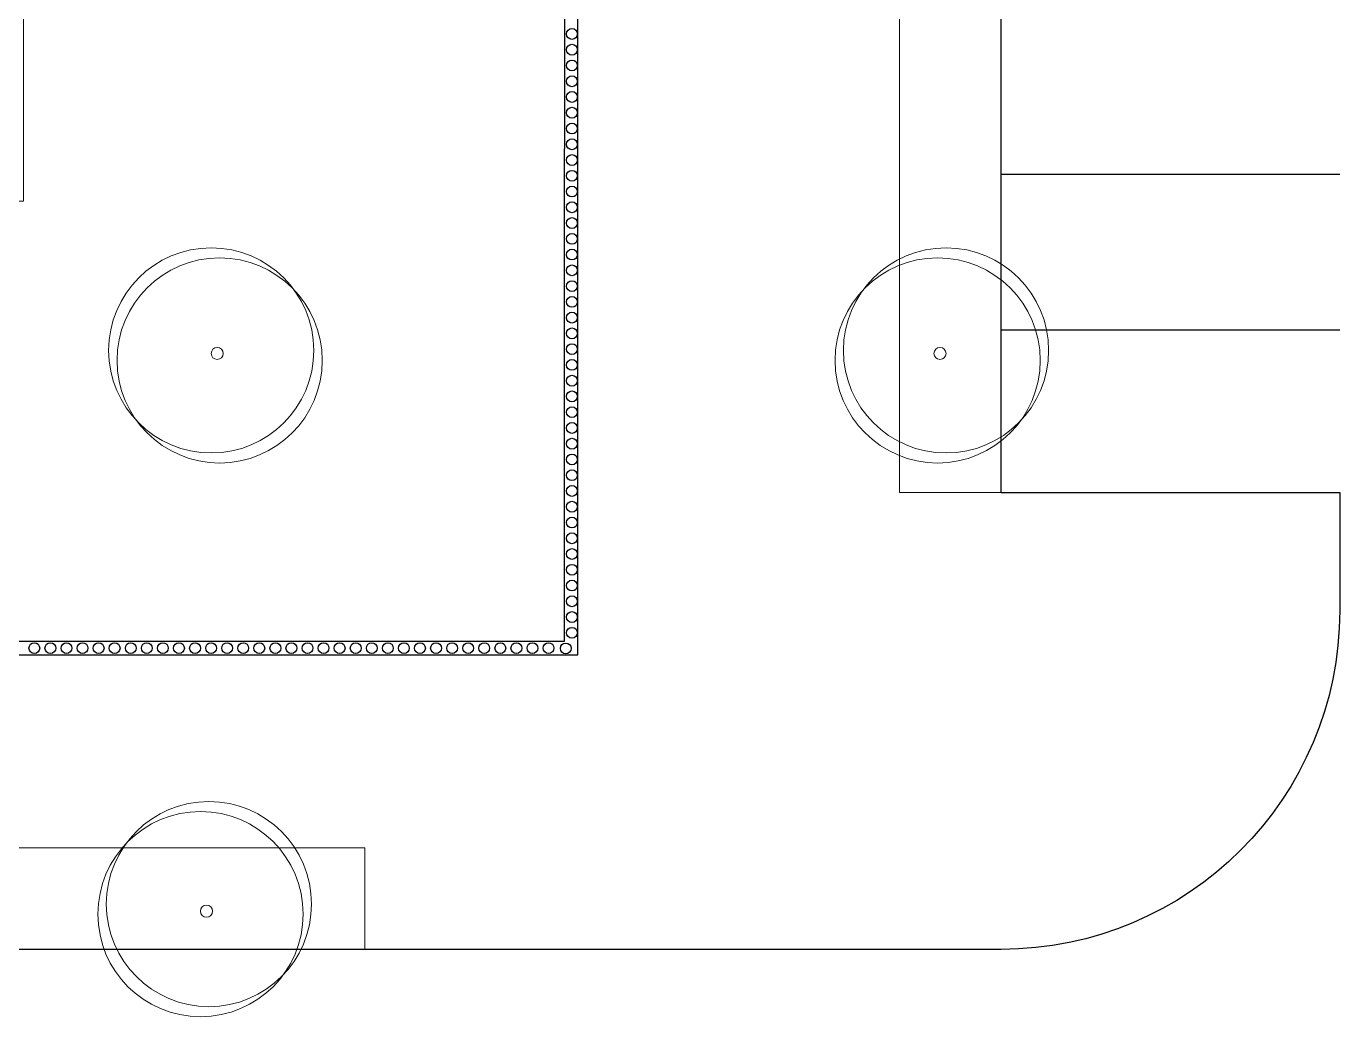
# Model space of a CAD drawing. Header units: metres. Extents: x 0 to 570, y -16 to 122.
# Drawn here: x 549.1 to 568.49, y 5.04 to 19.67 of the extents above; entities that cross this region are included whole.
import ezdxf

# ---------------------------------------------------------------- set-up
doc = ezdxf.new("R2010")
doc.units = ezdxf.units.M
doc.layers.add('ARQ- ARBOLES', color=85, linetype='Continuous', lineweight=13)
doc.layers.add('ARQ-ZONAS VERDES', color=82, linetype='Continuous', lineweight=13)
for name, color, linetype in [('ARQ-MOBILIARIO URBANO', 252, 'Continuous'), ('ARQ-MUROS MAMPOSTERIA', 7, 'Continuous'), ('ARQ-SUELO', 252, 'Continuous')]:
    doc.layers.add(name, color=color, linetype=linetype)

# ---------------------------------------------------------------- blocks, each defined once
blk = doc.blocks.new('ARBOL')
at = {"layer": 'ARQ- ARBOLES'}
for centre, radius in [((128.732, 225.111), 1.515), ((128.856, 224.963), 1.515), ((128.821, 225.067), 0.0892)]:
    blk.add_circle(centre, radius, dxfattribs=at)
blk = doc.blocks.new('reja')
at = {"layer": 'ARQ-MOBILIARIO URBANO'}
for points in [[(87.754, 192.741), (132.442, 192.741), (132.442, 222.043)], [(87.946, 198.441), (87.946, 192.941), (132.242, 192.941), (132.251, 222.043)]]:
    blk.add_lwpolyline(points, dxfattribs=at)
for centre in [(132.353, 201.913), (132.353, 201.68), (132.353, 201.447), (132.353, 201.214), (132.353, 200.982), (132.353, 200.749), (132.353, 200.516), (132.353, 200.283), (132.353, 200.05), (132.353, 199.818), (132.353, 199.585), (132.353, 199.352), (132.353, 199.119), (132.353, 198.886), (132.353, 198.654), (132.353, 198.421), (132.353, 198.188), (132.353, 197.955), (132.353, 197.722), (132.353, 197.49), (132.353, 197.257), (132.353, 197.024), (132.353, 196.791), (132.353, 196.559), (132.353, 196.326), (132.353, 196.093), (132.353, 195.86), (132.353, 195.627), (132.353, 195.395), (132.353, 195.162), (132.353, 194.929), (132.353, 194.696), (132.353, 194.463), (132.353, 194.231), (132.353, 193.998), (132.353, 193.765), (132.353, 193.532), (132.353, 193.3), (132.353, 193.067), (124.415, 192.84), (124.652, 192.84), (124.89, 192.84), (125.127, 192.84), (125.364, 192.84), (125.601, 192.84), (125.839, 192.84), (126.076, 192.84), (126.313, 192.84), (126.55, 192.84), (126.788, 192.84), (127.025, 192.84), (127.262, 192.84), (127.499, 192.84), (127.737, 192.84), (127.974, 192.84), (128.211, 192.84), (128.449, 192.84), (128.686, 192.84), (128.923, 192.84), (129.16, 192.84), (129.398, 192.84), (129.635, 192.84), (129.872, 192.84), (130.109, 192.84), (130.347, 192.84), (130.584, 192.84), (130.821, 192.84), (131.058, 192.84), (131.296, 192.84), (131.533, 192.84), (131.77, 192.84), (132.008, 192.84), (132.262, 192.836)]:
    blk.add_circle(centre, 0.08, dxfattribs=at)

msp = doc.modelspace()

# ---------------------------------------------------------------- linework, layer by layer
at = {"layer": 'ARQ-SUELO'}
for points in [[(563.493, 12.789), (563.493, 45.337)], [(563.493, 17.489), (568.493, 17.489)], [(563.493, 15.189), (568.493, 15.189)], [(563.493, 12.789), (568.493, 12.789)]]:
    msp.add_lwpolyline(points, dxfattribs=at)
msp.add_lwpolyline([(568.493, 12.789), (568.493, 11.039, -0.414213), (563.493, 6.039), (468.703, 6.039, -0.414213), (463.703, 11.039), (463.703, 12.789)], format="xyb", dxfattribs=at)
at = {"layer": 'ARQ-ZONAS VERDES'}
for points in [[(557.244, 10.389), (537.656, 10.389), (537.656, 13.89), (539.256, 13.89), (539.256, 12.89), (542.156, 12.89), (542.156, 13.89), (547.156, 13.89), (547.156, 17.09), (549.056, 17.09), (549.056, 23.19), (547.156, 23.19), (547.156, 26.39), (542.156, 26.39), (542.156, 27.39), (539.256, 27.39), (539.256, 31.039), (557.242, 31.039), (557.244, 10.389)], [(563.493, 12.789), (561.993, 12.789), (561.993, 31.189), (563.493, 31.189), (563.493, 12.789)], [(554.098, 6.039), (554.098, 7.539), (537.548, 7.539), (537.548, 6.039), (548.948, 6.039)]]:
    msp.add_lwpolyline(points, dxfattribs=at)

# ---------------------------------------------------------------- block references
at = {"layer": 'ARQ-MUROS MAMPOSTERIA'}
msp.add_blockref('reja', (424.803, -182.352), dxfattribs=at)
at = {"layer": 'ARQ-ZONAS VERDES'}
msp.add_blockref('ARBOL', (423.098, -210.225), dxfattribs=at)
at = {"layer": 'ARQ-ZONAS VERDES', "xscale": -1}
msp.add_blockref('ARBOL', (691.412, -210.225), dxfattribs=at)
at = {"layer": 'ARQ-ZONAS VERDES', "xscale": -1, "rotation": 180}
msp.add_blockref('ARBOL', (422.94, 231.67), dxfattribs=at)

doc.saveas('drawing.dxf')
